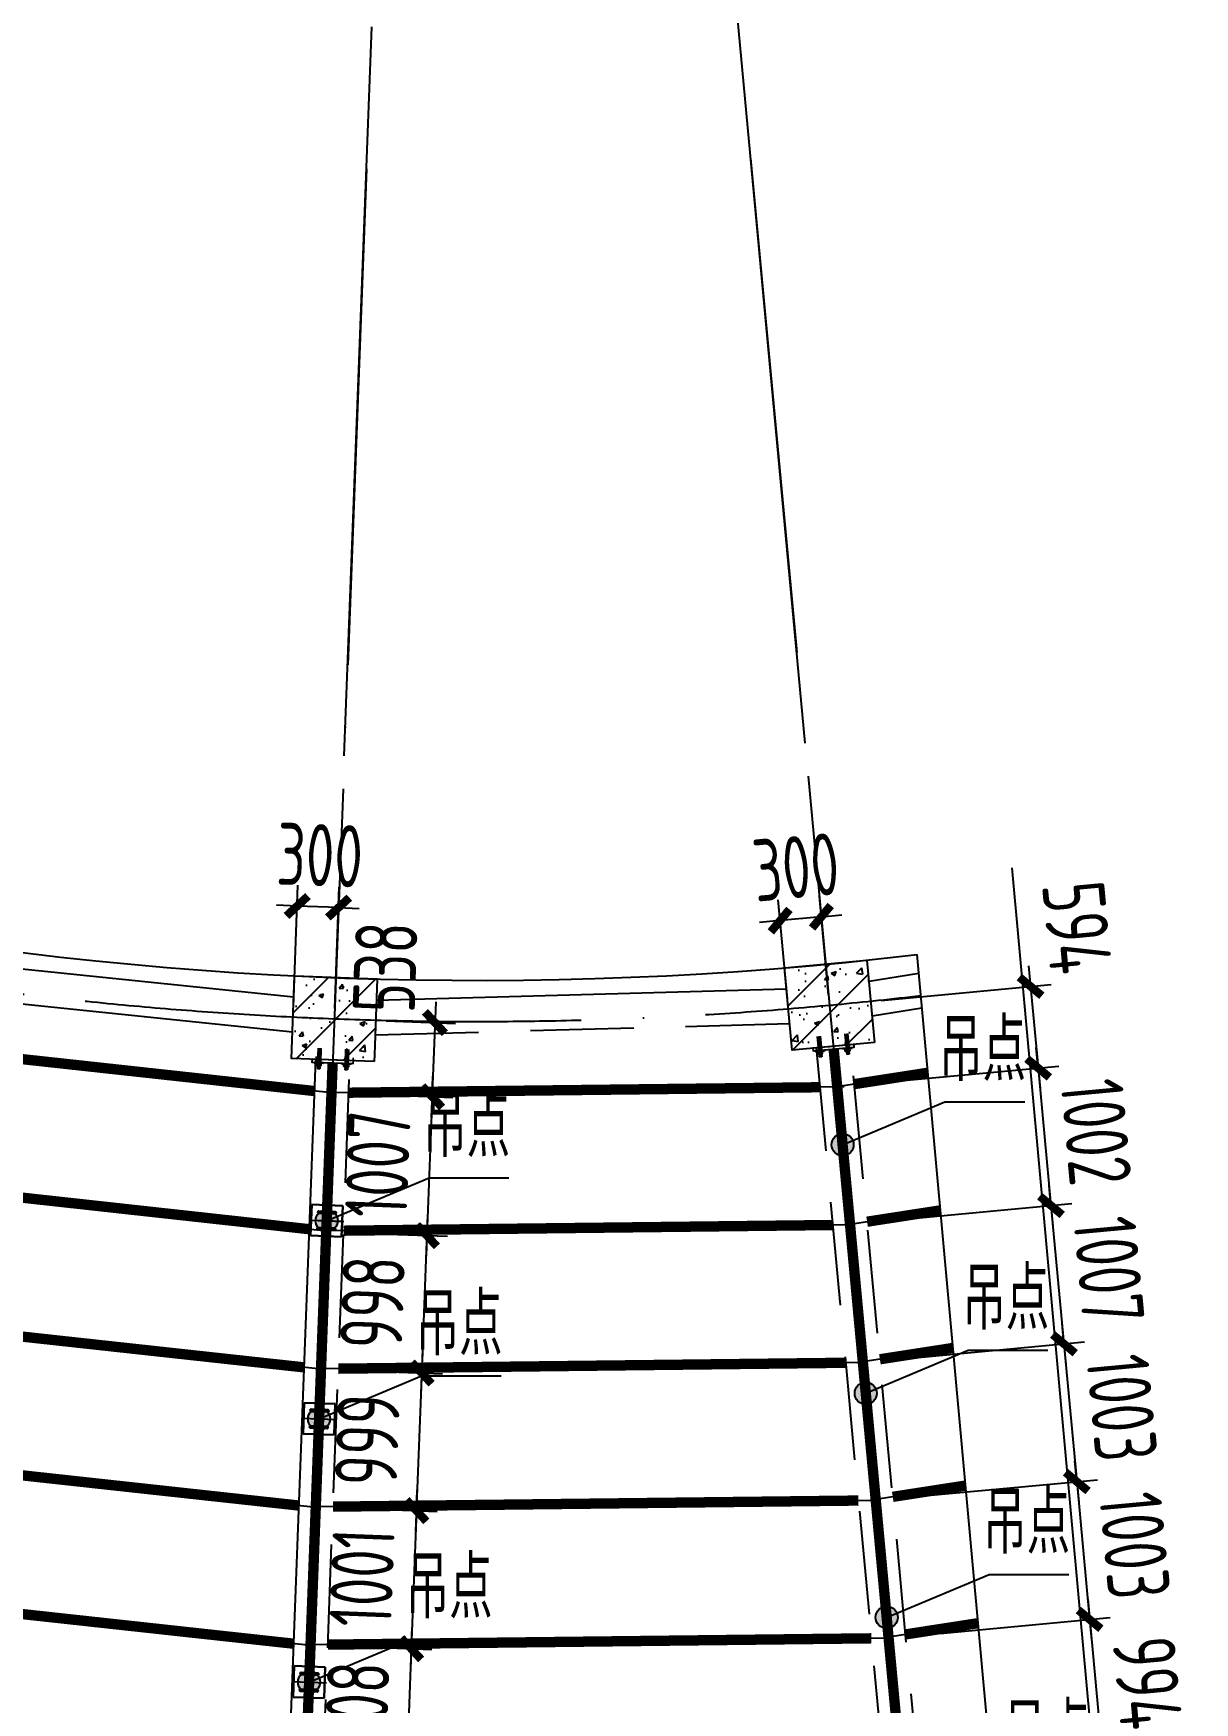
# Model space of a CAD drawing. Extents: x -803796 to -501762, y -1479216 to -846035.
# Drawn here: x -567521 to -559105, y -1012552 to -1000449 of the extents above; entities that cross this region are included whole.
import ezdxf

# ---------------------------------------------------------------- set-up
doc = ezdxf.new("R2010")
doc.units = 0
doc.header["$LTSCALE"] = 1500
for name, pattern in [('CENTER', [2, 1.25, -0.25, 0.25, -0.25]), ('HIDDEN2', [0.1875, 0.125, -0.0625]), ('XREF-GRID-04区$0$ACAD_ISO04W100', [30, 24, -3, 0, -3])]:
    doc.linetypes.add(name, pattern=pattern)
doc.layers.get('0').update_dxf_attribs({"linetype": 'CONTINUOUS'})
doc.layers.get('Defpoints').update_dxf_attribs({"linetype": 'CONTINUOUS'})
for name, color, linetype in [('AR-INT DECO', 140, 'CONTINUOUS'), ('C18', 4, 'CENTER'), ('COLUMN', 1, 'CONTINUOUS'), ('DIM', 3, 'CONTINUOUS'), ('HATCH', 254, 'CONTINUOUS'), ('L18', 6, 'CONTINUOUS'), ('L25', 7, 'CONTINUOUS'), ('M3', 2, 'CONTINUOUS'), ('P-WALL-ORIG', 6, 'CONTINUOUS'), ('STPM_SBEAM_THICK', 2, 'CONTINUOUS'), ('struc', 161, 'CONTINUOUS'), ('STRUC-1', 221, 'CONTINUOUS'), ('TEXT', 7, 'CONTINUOUS'), ('XREF-GRID-04区$0$A-DOTE', 14, 'XREF-GRID-04区$0$ACAD_ISO04W100'), ('XREF-GRID-04区$0$AXIS', 3, 'CONTINUOUS')]:
    doc.layers.add(name, color=color, linetype=linetype)
doc.layers.add('点画线', color=1, linetype='CENTER', lineweight=13)
doc.layers.add('粗实线', color=7, linetype='CONTINUOUS', lineweight=30)
doc.styles.add('TSSD_Dimension', font='Tssdeng.shx', dxfattribs={"width": 0.7, "bigfont": 'hztxt.shx'})
doc.styles.add('TSSD_Label', font='tj03-romans1.shx', dxfattribs={"width": 0.7, "bigfont": 'hztxt.shx'})
doc.dimstyles.new('TSSD_150_150', dxfattribs={"dimtxt": 450, "dimasz": 150, "dimexe": 150, "dimexo": 375, "dimgap": 150, "dimtad": 1, "dimdec": 0, "dimzin": 0, "dimdsep": 46, "dimtxsty": 'TSSD_Dimension', "dimblk": 'ARCHTICK', "dimblk1": 'ARCHTICK', "dimblk2": 'ARCHTICK', "dimcen": 0, "dimdle": 150, "dimclrt": 7, "dimadec": 0, "dimazin": 0, "dimtfac": 1, "dimtdec": 0, "dimtix": 1, "dimtmove": 2, "dimatfit": 3, "dimfxl": 1, "dimtolj": 1, "dimtzin": 0, "dimarcsym": 0})
pattern_1 = [(50, (-410620.32, -1138204.07), (358.6301, -31.37607), [37.5, -412.5]), (355, (-410620.32, -1138204.07), (-69.3757, 376.0961), [30, -330]), (100.4514, (-410590.44, -1138206.7), (289.2547, 344.7198), [31.8701, -350.57106]), (46.1842, (-410620.32, -1138104.07), (533.6205, -82.7595), [56.25, -618.75]), (96.6356, (-410575.85, -1138110.97), (467.3314, 487.059), [47.8051, -525.8565]), (351.1842, (-410620.3, -1138104.07), (467.331, 487.0593), [45, -495]), (21, (-410570.32, -1138129.07), (298.45353, -201.30945), [37.5, -412.5]), (326, (-410570.32, -1138129.07), (121.65767, 362.575), [30, -330]), (71.4514, (-410545.45, -1138145.85), (420.1113, 161.26525), [31.8701, -350.57106]), (37.5, (-410620.32, -1138204.07), (6.07993, 166.44693), [0, -326, 0, -335, 0, -331.25]), (7.5, (-410620.32, -1138204.07), (131.53477, 197.20586), [0, -191, 0, -318.5, 0, -126.25]), (327.5, (-410731.82, -1138204.07), (266.91122, -11.27744), [0, -125, 0, -390, 0, -517.5]), (317.5, (-410781.82, -1138204.07), (291.59308, 50.0525), [0, -162.5, 0, -259, 0, -367.5]), (45, (-410620.32, -1138204.07), (-176.7767, 176.7767), [])]

# ---------------------------------------------------------------- blocks, each defined once
blk = doc.blocks.new('A$C47E14B26')
at = {"layer": '点画线'}
for p, q in [((358, 912), (358, -1338)), ((1483, -213), (-767, -213))]:
    blk.add_line(p, q, dxfattribs=at)
at = {"layer": '粗实线'}
for p, q in [((-767, 912), (1483, 912)), ((-767, 912), (-767, -1338)), ((-317, -813), (-317, 387)), ((-167, -813), (-167, 387)), ((883, -813), (883, 387)), ((1033, 387), (1033, -813)), ((1483, 912), (1483, -1338)), ((-767, -1338), (1483, -1338))]:
    blk.add_line(p, q, dxfattribs=at)
for centre, start, end in [((-242, 387), 0, 180), ((958, 387), 0, 180), ((-242, -813), 180, 0), ((958, -813), 180, 0)]:
    blk.add_arc(centre, 75, start, end, dxfattribs=at)
blk = doc.blocks.new('_ArchTick')
at = {"color": 0, "linetype": 'ByBlock', "const_width": 0.4}
blk.add_lwpolyline([(-0.5, -0.5), (0.5, 0.5)], dxfattribs=at)
blk = doc.blocks.new('*D230')
at = {"layer": 'Defpoints', "color": 0, "transparency": 16777216}
for p in [(-561751, -1007495), (-560239, -1007951), (-561696, -1008087)]:
    blk.add_point(p, dxfattribs=at)
at = {"layer": 'DIM', "color": 0, "lineweight": -2, "transparency": 16777216}
for p, q in [((-560308, -1007210), (-560225, -1008100)), ((-561377, -1007460), (-560145, -1007345)), ((-561322, -1008052), (-560089, -1007937))]:
    blk.add_line(p, q, dxfattribs=at)
at = {"layer": 'DIM', "color": 0, "lineweight": -2, "transparency": 16777216, "xscale": 150, "yscale": 150, "zscale": 150}
for p, rotation in [((-560294, -1007359), 95.32624458587313), ((-560239, -1007951), 275.3262445858731)]:
    blk.add_blockref('_ArchTick', p, dxfattribs=dict(at, rotation=rotation))
at = {"layer": 'DIM', "color": 7, "transparency": 16777216, "insert": (-559957, -1006933), "char_height": 450, "attachment_point": 5, "rotation": 275.3262, "style": 'TSSD_Dimension'}
blk.add_mtext('\\A1;594', dxfattribs=at)
blk = doc.blocks.new('*D231')
at = {"layer": 'Defpoints', "color": 0, "transparency": 16777216}
for p in [(-561696, -1008087), (-560146, -1008948), (-561603, -1009084)]:
    blk.add_point(p, dxfattribs=at)
at = {"layer": 'DIM', "color": 0, "lineweight": -2, "transparency": 16777216}
for p, q in [((-560239, -1007951), (-560253, -1007801)), ((-561322, -1008052), (-560089, -1007937)), ((-560239, -1007951), (-560146, -1008948)), ((-561229, -1009049), (-559996, -1008934)), ((-560146, -1008948), (-560132, -1009098))]:
    blk.add_line(p, q, dxfattribs=at)
at = {"layer": 'DIM', "color": 0, "lineweight": -2, "transparency": 16777216, "xscale": 150, "yscale": 150, "zscale": 150}
for p, rotation in [((-560239, -1007951), 275.3262445872418), ((-560146, -1008948), 95.32624458724179)]:
    blk.add_blockref('_ArchTick', p, dxfattribs=dict(at, rotation=rotation))
at = {"layer": 'DIM', "color": 7, "transparency": 16777216, "insert": (-559819, -1008415), "char_height": 450, "attachment_point": 5, "rotation": 275.3262, "style": 'TSSD_Dimension'}
blk.add_mtext('\\A1;1002', dxfattribs=at)
blk = doc.blocks.new('*D232')
at = {"layer": 'Defpoints', "color": 0, "transparency": 16777216}
for p in [(-561603, -1009084), (-560052, -1009951), (-561509, -1010086)]:
    blk.add_point(p, dxfattribs=at)
at = {"layer": 'DIM', "color": 0, "lineweight": -2, "transparency": 16777216}
for p, q in [((-560146, -1008948), (-560160, -1008799)), ((-561229, -1009049), (-559996, -1008934)), ((-560146, -1008948), (-560052, -1009951)), ((-561136, -1010052), (-559903, -1009937)), ((-560052, -1009951), (-560038, -1010100))]:
    blk.add_line(p, q, dxfattribs=at)
at = {"layer": 'DIM', "color": 0, "lineweight": -2, "transparency": 16777216, "xscale": 150, "yscale": 150, "zscale": 150}
for p, rotation in [((-560146, -1008948), 275.3262445872418), ((-560052, -1009951), 95.32624458724179)]:
    blk.add_blockref('_ArchTick', p, dxfattribs=dict(at, rotation=rotation))
at = {"layer": 'DIM', "color": 7, "transparency": 16777216, "insert": (-559726, -1009415), "char_height": 450, "attachment_point": 5, "rotation": 275.3262, "style": 'TSSD_Dimension'}
blk.add_mtext('\\A1;1007', dxfattribs=at)
blk = doc.blocks.new('*D233')
at = {"layer": 'Defpoints', "color": 0, "transparency": 16777216}
for p in [(-561509, -1010086), (-559959, -1010950), (-561416, -1011085)]:
    blk.add_point(p, dxfattribs=at)
at = {"layer": 'DIM', "color": 0, "lineweight": -2, "transparency": 16777216}
for p, q in [((-560052, -1009951), (-560066, -1009801)), ((-561136, -1010052), (-559903, -1009937)), ((-560052, -1009951), (-559959, -1010950)), ((-561043, -1011051), (-559810, -1010936)), ((-559959, -1010950), (-559945, -1011099))]:
    blk.add_line(p, q, dxfattribs=at)
at = {"layer": 'DIM', "color": 0, "lineweight": -2, "transparency": 16777216, "xscale": 150, "yscale": 150, "zscale": 150}
for p, rotation in [((-560052, -1009951), 275.3262445872418), ((-559959, -1010950), 95.32624458724179)]:
    blk.add_blockref('_ArchTick', p, dxfattribs=dict(at, rotation=rotation))
at = {"layer": 'DIM', "color": 7, "transparency": 16777216, "insert": (-559632, -1010415), "char_height": 450, "attachment_point": 5, "rotation": 275.3262, "style": 'TSSD_Dimension'}
blk.add_mtext('\\A1;1003', dxfattribs=at)
blk = doc.blocks.new('*D234')
at = {"layer": 'Defpoints', "color": 0, "transparency": 16777216}
for p in [(-561416, -1011085), (-559866, -1011949), (-561323, -1012084)]:
    blk.add_point(p, dxfattribs=at)
at = {"layer": 'DIM', "color": 0, "lineweight": -2, "transparency": 16777216}
for p, q in [((-559959, -1010950), (-559973, -1010800)), ((-561043, -1011051), (-559810, -1010936)), ((-559959, -1010950), (-559866, -1011949)), ((-560949, -1012050), (-559717, -1011935)), ((-559866, -1011949), (-559852, -1012098))]:
    blk.add_line(p, q, dxfattribs=at)
at = {"layer": 'DIM', "color": 0, "lineweight": -2, "transparency": 16777216, "xscale": 150, "yscale": 150, "zscale": 150}
for p, rotation in [((-559959, -1010950), 275.3262445872418), ((-559866, -1011949), 95.32624458724179)]:
    blk.add_blockref('_ArchTick', p, dxfattribs=dict(at, rotation=rotation))
at = {"layer": 'DIM', "color": 7, "transparency": 16777216, "insert": (-559539, -1011414), "char_height": 450, "attachment_point": 5, "rotation": 275.3262, "style": 'TSSD_Dimension'}
blk.add_mtext('\\A1;1003', dxfattribs=at)
blk = doc.blocks.new('*D235')
at = {"layer": 'Defpoints', "color": 0, "transparency": 16777216}
for p in [(-561323, -1012084), (-559774, -1012938), (-561231, -1013074)]:
    blk.add_point(p, dxfattribs=at)
at = {"layer": 'DIM', "color": 0, "lineweight": -2, "transparency": 16777216}
for p, q in [((-559880, -1011799), (-559760, -1013088)), ((-560949, -1012050), (-559717, -1011935)), ((-560857, -1013039), (-559624, -1012924))]:
    blk.add_line(p, q, dxfattribs=at)
at = {"layer": 'DIM', "color": 0, "lineweight": -2, "transparency": 16777216, "xscale": 150, "yscale": 150, "zscale": 150}
for p, rotation in [((-559866, -1011949), 95.32624458724179), ((-559774, -1012938), 275.3262445872418)]:
    blk.add_blockref('_ArchTick', p, dxfattribs=dict(at, rotation=rotation))
at = {"layer": 'DIM', "color": 7, "transparency": 16777216, "insert": (-559447, -1012409), "char_height": 450, "attachment_point": 5, "rotation": 275.3262, "style": 'TSSD_Dimension'}
blk.add_mtext('\\A1;994', dxfattribs=at)
blk = doc.blocks.new('*D238')
at = {"layer": 'Defpoints', "color": 0, "transparency": 16777216}
for p in [(-565340, -1007593), (-565360, -1008131), (-564631, -1008159)]:
    blk.add_point(p, dxfattribs=at)
at = {"layer": 'DIM', "color": 0, "lineweight": -2, "transparency": 16777216}
for p, q in [((-564605, -1007471), (-564637, -1008309)), ((-564965, -1007608), (-564461, -1007627)), ((-564986, -1008145), (-564481, -1008164))]:
    blk.add_line(p, q, dxfattribs=at)
at = {"layer": 'DIM', "color": 0, "lineweight": -2, "transparency": 16777216, "xscale": 150, "yscale": 150, "zscale": 150}
for p, rotation in [((-564611, -1007621), 87.82624508633671), ((-564631, -1008159), 267.8262450863367)]:
    blk.add_blockref('_ArchTick', p, dxfattribs=dict(at, rotation=rotation))
at = {"layer": 'DIM', "color": 7, "transparency": 16777216, "insert": (-564971, -1007220), "char_height": 450, "attachment_point": 5, "rotation": 87.8262, "style": 'TSSD_Dimension'}
blk.add_mtext('\\A1;538', dxfattribs=at)
blk = doc.blocks.new('*D239')
at = {"layer": 'Defpoints', "color": 0, "transparency": 16777216}
for p in [(-565360, -1008131), (-565399, -1009138), (-564669, -1009166)]:
    blk.add_point(p, dxfattribs=at)
at = {"layer": 'DIM', "color": 0, "lineweight": -2, "transparency": 16777216}
for p, q in [((-564631, -1008159), (-564625, -1008009)), ((-564986, -1008145), (-564481, -1008164)), ((-564631, -1008159), (-564669, -1009166)), ((-565024, -1009152), (-564519, -1009171)), ((-564669, -1009166), (-564675, -1009315))]:
    blk.add_line(p, q, dxfattribs=at)
at = {"layer": 'DIM', "color": 0, "lineweight": -2, "transparency": 16777216, "xscale": 150, "yscale": 150, "zscale": 150}
for p, rotation in [((-564631, -1008159), 267.8262450816708), ((-564669, -1009166), 87.82624508167075)]:
    blk.add_blockref('_ArchTick', p, dxfattribs=dict(at, rotation=rotation))
at = {"layer": 'DIM', "color": 7, "transparency": 16777216, "insert": (-565025, -1008648), "char_height": 450, "attachment_point": 5, "rotation": 87.8262, "style": 'TSSD_Dimension'}
blk.add_mtext('\\A1;1007', dxfattribs=at)
blk = doc.blocks.new('*D240')
at = {"layer": 'Defpoints', "color": 0, "transparency": 16777216}
for p in [(-565399, -1009138), (-565436, -1010135), (-564707, -1010162)]:
    blk.add_point(p, dxfattribs=at)
at = {"layer": 'DIM', "color": 0, "lineweight": -2, "transparency": 16777216}
for p, q in [((-564664, -1009016), (-564713, -1010312)), ((-565024, -1009152), (-564519, -1009171)), ((-565062, -1010149), (-564557, -1010168))]:
    blk.add_line(p, q, dxfattribs=at)
at = {"layer": 'DIM', "color": 0, "lineweight": -2, "transparency": 16777216, "xscale": 150, "yscale": 150, "zscale": 150}
for p, rotation in [((-564669, -1009166), 87.8262450816708), ((-564707, -1010162), 267.8262450816708)]:
    blk.add_blockref('_ArchTick', p, dxfattribs=dict(at, rotation=rotation))
at = {"layer": 'DIM', "color": 7, "transparency": 16777216, "insert": (-565063, -1009650), "char_height": 450, "attachment_point": 5, "rotation": 87.8262, "style": 'TSSD_Dimension'}
blk.add_mtext('\\A1;998', dxfattribs=at)
blk = doc.blocks.new('*D241')
at = {"layer": 'Defpoints', "color": 0, "transparency": 16777216}
for p in [(-565436, -1010135), (-565474, -1011133), (-564745, -1011160)]:
    blk.add_point(p, dxfattribs=at)
at = {"layer": 'DIM', "color": 0, "lineweight": -2, "transparency": 16777216}
for p, q in [((-564702, -1010012), (-564751, -1011310)), ((-565062, -1010149), (-564557, -1010168)), ((-565100, -1011147), (-564595, -1011166))]:
    blk.add_line(p, q, dxfattribs=at)
at = {"layer": 'DIM', "color": 0, "lineweight": -2, "transparency": 16777216, "xscale": 150, "yscale": 150, "zscale": 150}
for p, rotation in [((-564707, -1010162), 87.8262450816708), ((-564745, -1011160), 267.8262450816708)]:
    blk.add_blockref('_ArchTick', p, dxfattribs=dict(at, rotation=rotation))
at = {"layer": 'DIM', "color": 7, "transparency": 16777216, "insert": (-565101, -1010647), "char_height": 450, "attachment_point": 5, "rotation": 87.8262, "style": 'TSSD_Dimension'}
blk.add_mtext('\\A1;999', dxfattribs=at)
blk = doc.blocks.new('*D242')
at = {"layer": 'Defpoints', "color": 0, "transparency": 16777216}
for p in [(-565474, -1011133), (-565512, -1012133), (-564783, -1012161)]:
    blk.add_point(p, dxfattribs=at)
at = {"layer": 'DIM', "color": 0, "lineweight": -2, "transparency": 16777216}
for p, q in [((-564745, -1011160), (-564739, -1011010)), ((-565100, -1011147), (-564595, -1011166)), ((-564745, -1011160), (-564783, -1012161)), ((-565138, -1012147), (-564633, -1012167)), ((-564783, -1012161), (-564789, -1012311))]:
    blk.add_line(p, q, dxfattribs=at)
at = {"layer": 'DIM', "color": 0, "lineweight": -2, "transparency": 16777216, "xscale": 150, "yscale": 150, "zscale": 150}
for p, rotation in [((-564745, -1011160), 267.8262450816708), ((-564783, -1012161), 87.82624508167075)]:
    blk.add_blockref('_ArchTick', p, dxfattribs=dict(at, rotation=rotation))
at = {"layer": 'DIM', "color": 7, "transparency": 16777216, "insert": (-565139, -1011646), "char_height": 450, "attachment_point": 5, "rotation": 87.8262, "style": 'TSSD_Dimension'}
blk.add_mtext('\\A1;1001', dxfattribs=at)
blk = doc.blocks.new('*D243')
at = {"layer": 'Defpoints', "color": 0, "transparency": 16777216}
for p in [(-565512, -1012133), (-565551, -1013140), (-564821, -1013168)]:
    blk.add_point(p, dxfattribs=at)
at = {"layer": 'DIM', "color": 0, "lineweight": -2, "transparency": 16777216}
for p, q in [((-564783, -1012161), (-564777, -1012011)), ((-565138, -1012147), (-564633, -1012167)), ((-564783, -1012161), (-564821, -1013168)), ((-565176, -1013154), (-564671, -1013173)), ((-564821, -1013168), (-564827, -1013318))]:
    blk.add_line(p, q, dxfattribs=at)
at = {"layer": 'DIM', "color": 0, "lineweight": -2, "transparency": 16777216, "xscale": 150, "yscale": 150, "zscale": 150}
for p, rotation in [((-564783, -1012161), 267.8262450816708), ((-564821, -1013168), 87.82624508167075)]:
    blk.add_blockref('_ArchTick', p, dxfattribs=dict(at, rotation=rotation))
at = {"layer": 'DIM', "color": 7, "transparency": 16777216, "insert": (-565177, -1012650), "char_height": 450, "attachment_point": 5, "rotation": 87.8262, "style": 'TSSD_Dimension'}
blk.add_mtext('\\A1;1008', dxfattribs=at)
blk = doc.blocks.new('gdf')
h = blk.add_hatch(color=4)
edge = h.paths.add_edge_path()
edge.add_arc((75802667.5, 175120681), 80, 0, 360)
at = {"color": 4}
blk.add_circle((75802667.5, 175120681), 80, dxfattribs=at)
blk = doc.blocks.new('LMM12A')
at = {"layer": 'L18'}
for p, q in [((0, 7.8), (0, -7.8)), ((9.8, 10.4), (1, 10.4)), ((9.8, 5.2), (1, 5.2)), ((10.8, 7.8), (10.8, -7.8)), ((9.8, -5.2), (1, -5.2)), ((9.8, -10.4), (1, -10.4))]:
    blk.add_line(p, q, dxfattribs=at)
for centre, radius, start, end in [((3.7, 7.8), 3.74, 136, 224), ((13.4, 0), 13.4, 157.15841, 202.84159), ((7.1, 7.8), 3.74, 316, 44), ((-2.6, 0), 13.4, 337.15841, 22.84159), ((3.7, -7.8), 3.74, 136, 224), ((7.1, -7.8), 3.74, 316, 44)]:
    blk.add_arc(centre, radius, start, end, dxfattribs=at)
blk = doc.blocks.new('A$C40232FC0')
blk.add_lwpolyline([(0, 82), (300, 82), (300, 102), (0, 102)], close=True)
at = {"layer": 'C18'}
for p, q in [((50, 0), (50, 145)), ((250, 0), (250, 145))]:
    blk.add_line(p, q, dxfattribs=at)
at = {"layer": 'L18'}
for p, q in [((41, 127), (41, 149)), ((41, 149), (59, 149)), ((45, 128), (45, 149)), ((55, 128), (55, 149)), ((59, 127), (59, 149)), ((241, 127), (241, 149)), ((241, 149), (259, 149)), ((245, 128), (245, 149)), ((255, 128), (255, 149)), ((259, 127), (259, 149)), ((39, 0), (39, 102)), ((43, 0), (43, 102)), ((57, 0), (57, 102)), ((60, 0), (60, 102)), ((239, 0), (239, 102)), ((243, 0), (243, 102)), ((257, 0), (257, 102)), ((260, 0), (260, 102))]:
    blk.add_line(p, q, dxfattribs=at)
at = {"layer": 'L25'}
for p, q in [((17, 102), (17, 110)), ((17, 110), (83, 110)), ((83, 102), (17, 102)), ((83, 110), (83, 102)), ((217, 102), (217, 110)), ((217, 110), (283, 110)), ((283, 102), (217, 102)), ((283, 110), (283, 102))]:
    blk.add_line(p, q, dxfattribs=at)
at = {"layer": 'L18', "extrusion": (0, 0, -1), "xscale": 1.666666666686069, "yscale": 1.666666666686069, "zscale": -1.666666666666666, "rotation": 90}
for p in [(-50, 110), (-250, 110)]:
    blk.add_blockref('LMM12A', p, dxfattribs=at)
blk = doc.blocks.new('*D658')
at = {"layer": 'Defpoints', "color": 0, "transparency": 16777216}
for p in [(-565609, -1006776), (-565651, -1007882), (-565351, -1007893)]:
    blk.add_point(p, dxfattribs=at)
at = {"layer": 'DIM', "color": 0, "lineweight": -2, "transparency": 16777216}
for p, q in [((-565637, -1007507), (-565604, -1006626)), ((-565337, -1007519), (-565304, -1006637)), ((-565609, -1006776), (-565759, -1006770)), ((-565309, -1006787), (-565609, -1006776)), ((-565309, -1006787), (-565160, -1006793))]:
    blk.add_line(p, q, dxfattribs=at)
at = {"layer": 'DIM', "color": 0, "lineweight": -2, "transparency": 16777216, "xscale": 150, "yscale": 150, "zscale": 150}
for p, rotation in [((-565609, -1006776), 357.8262440948013), ((-565309, -1006787), 177.8262440948014)]:
    blk.add_blockref('_ArchTick', p, dxfattribs=dict(at, rotation=rotation))
at = {"layer": 'DIM', "color": 7, "transparency": 16777216, "insert": (-565445, -1006407), "char_height": 450, "attachment_point": 5, "rotation": 357.8262, "style": 'TSSD_Dimension'}
blk.add_mtext('\\A1;300', dxfattribs=at)
blk = doc.blocks.new('*D659')
at = {"layer": 'Defpoints', "color": 0, "transparency": 16777216}
for p in [(-562109, -1006882), (-562022, -1007821), (-561723, -1007793)]:
    blk.add_point(p, dxfattribs=at)
at = {"layer": 'DIM', "color": 0, "lineweight": -2, "transparency": 16777216}
for p, q in [((-562056, -1007448), (-562123, -1006732)), ((-561758, -1007420), (-561824, -1006705)), ((-562109, -1006882), (-562259, -1006896)), ((-561810, -1006854), (-562109, -1006882)), ((-561810, -1006854), (-561661, -1006840))]:
    blk.add_line(p, q, dxfattribs=at)
at = {"layer": 'DIM', "color": 0, "lineweight": -2, "transparency": 16777216, "xscale": 150, "yscale": 150, "zscale": 150}
for p, rotation in [((-562109, -1006882), 5.326248297990643), ((-561810, -1006854), 185.3262482979906)]:
    blk.add_blockref('_ArchTick', p, dxfattribs=dict(at, rotation=rotation))
at = {"layer": 'DIM', "color": 7, "transparency": 16777216, "insert": (-561995, -1006494), "char_height": 450, "attachment_point": 5, "rotation": 5.3262, "style": 'TSSD_Dimension'}
blk.add_mtext('\\A1;300', dxfattribs=at)

msp = doc.modelspace()

# ---------------------------------------------------------------- hatches: boundary and pattern name
at = {"layer": 'HATCH'}
h = msp.add_hatch(dxfattribs=at)
h.set_pattern_fill('ARMORED', color=256, scale=50, style=0)
h.set_pattern_definition(pattern_1)
h.paths.add_polyline_path([(-561424.2, -1007765.6), (-562021.6, -1007821.3), (-562077.3, -1007223.9), (-561479.9, -1007168.2), (-561428.8, -1007715.8)])
h = msp.add_hatch(dxfattribs=at)
h.set_pattern_fill('ARMORED', color=256, scale=50, style=0)
h.set_pattern_definition(pattern_1)
h.paths.add_polyline_path([(-565051.6, -1007904.6), (-565651.2, -1007881.9), (-565628.4, -1007282.3), (-565028.9, -1007305.1), (-565049.7, -1007854.7)])

# ---------------------------------------------------------------- linework, layer by layer
at = {"layer": 'AR-INT DECO'}
for p, q in [((-559597.8, -1015577.4), (-560426.4, -1006498.8)), ((-560344, -1015568.2), (-561117, -1007128.4))]:
    msp.add_line(p, q, dxfattribs=at)
at = {"layer": 'COLUMN'}
for points in [[(-561424.2, -1007765.6), (-562021.6, -1007821.3), (-562077.3, -1007223.9), (-561479.9, -1007168.2), (-561428.8, -1007715.8)], [(-565051.6, -1007904.6), (-565651.2, -1007881.9), (-565628.4, -1007282.3), (-565028.9, -1007305.1), (-565049.7, -1007854.7)]]:
    msp.add_lwpolyline(points, close=True, dxfattribs=at)
at = {"layer": 'M3'}
msp.add_line((-565051.6, -1007904.6), (-565651.2, -1007881.9), dxfattribs=at)
at = {"layer": 'P-WALL-ORIG', "color": 4}
msp.add_arc((-564298.1, -980164.9), 27150.5, 241.75571, 276.72862, dxfattribs=at)
at = {"layer": 'STPM_SBEAM_THICK', "color": 4, "const_width": 75}
for points in [[(-568874.1, -1007747.4), (-565485, -1008117.5)], [(-565352.2, -1007913.2), (-565601, -1014468.5)], [(-561820.8, -1008090), (-565235.3, -1008129.7)], [(-569054.4, -1008731), (-565523, -1009119.3)], [(-561727.7, -1009089), (-565273.3, -1009130.2)], [(-569210.8, -1009722.5), (-565561.1, -1010121.1)], [(-561634.5, -1010087.9), (-565311.2, -1010130.7)], [(-569379.1, -1010710.1), (-565601.5, -1011122.6)], [(-561541.4, -1011086.9), (-565349.2, -1011131.2)], [(-569547.5, -1011697.6), (-565637.1, -1012124.7)], [(-561448.3, -1012085.9), (-565387.2, -1012131.7)]]:
    msp.add_lwpolyline(points, dxfattribs=at)
at = {"layer": 'STPM_SBEAM_THICK', "color": 6, "const_width": 75}
for points in [[(-561721, -1007813.3), (-561112.1, -1014345)], [(-561571.8, -1008067.5), (-561038.5, -1007984.9)], [(-561478.8, -1009065), (-560947.1, -1008982.7)], [(-561385.8, -1010062.5), (-560855.7, -1009980.4)], [(-561292.8, -1011060), (-560764.4, -1010978.2)], [(-561199.8, -1012057.5), (-560673, -1011976)]]:
    msp.add_lwpolyline(points, dxfattribs=at)
at = {"layer": 'struc', "linetype": 'ByBlock'}
for p, q in [((-565634.8, -1007437.2), (-568590.6, -1007130.5)), ((-561104.5, -1007264.9), (-561464.7, -1007322.4)), ((-568634.1, -1007377.4), (-565643.5, -1007687.7)), ((-562062.1, -1007378.2), (-565035.2, -1007460)), ((-565476.3, -1007889), (-565726.7, -1014484.2))]:
    msp.add_line(p, q, dxfattribs=at)
at = {"layer": 'STRUC-1', "linetype": 'HIDDEN2', "ltscale": 4}
for p, q in [((-561442.8, -1007572.1), (-561081.6, -1007514.4)), ((-565043.9, -1007710.4), (-562040.3, -1007627.7)), ((-561847.4, -1007804.2), (-561243.1, -1014286.9)), ((-560985.7, -1014354.2), (-561598.4, -1007782.7)), ((-565473.4, -1014403.3), (-565226.5, -1007897.6))]:
    msp.add_line(p, q, dxfattribs=at)
at = {"layer": 'TEXT', "color": 4}
for p, q in [((-565360.4, -1008131.1), (-568998.6, -1007733.8)), ((-561645.9, -1008087.9), (-565360.4, -1008131.1)), ((-565398.5, -1009132.9), (-569166.9, -1008721.4)), ((-561634.3, -1009087.9), (-565398.4, -1009131.6)), ((-565436.5, -1010134.7), (-569335.3, -1009708.9)), ((-561509.1, -1010086.5), (-565436.4, -1010132.1)), ((-565474.5, -1011136.5), (-569503.6, -1010696.5)), ((-561416, -1011085.5), (-565474.4, -1011132.7)), ((-561322.8, -1012084.5), (-565512.3, -1012133.2))]:
    msp.add_line(p, q, dxfattribs=at)
at = {"layer": 'TEXT'}
for p, q in [((-561038.5, -1007984.9), (-561695.6, -1008086.6)), ((-561656.4, -1008506.6), (-560914.3, -1008194.8)), ((-560914.3, -1008194.8), (-560336.7, -1008194.8)), ((-565395.6, -1009057.9), (-564653.5, -1008746.1)), ((-564653.5, -1008746.1), (-564075.9, -1008746.1)), ((-565520.5, -1009053.2), (-565270.7, -1009062.7)), ((-560947.1, -1008982.7), (-561602.6, -1009084.1)), ((-560855.7, -1009980.4), (-561509.6, -1010081.7)), ((-561488.3, -1010309.5), (-560746.2, -1009997.7)), ((-560746.2, -1009997.7), (-560168.6, -1009997.7)), ((-565450.2, -1010494.8), (-564708, -1010183)), ((-564708, -1010183), (-564130.5, -1010183)), ((-565575.1, -1010490), (-565325.2, -1010499.5)), ((-560764.4, -1010978.2), (-561416.6, -1011079.2)), ((-565512.5, -1012138.3), (-569671.9, -1011684.1)), ((-561336.9, -1011934.2), (-560594.7, -1011622.4)), ((-560594.7, -1011622.4), (-560017.2, -1011622.4)), ((-565522.6, -1012403.3), (-564780.4, -1012091.5)), ((-564780.4, -1012091.5), (-564202.9, -1012091.5)), ((-560673, -1011976), (-561323.6, -1012076.7)), ((-565647.5, -1012398.6), (-565397.7, -1012408))]:
    msp.add_line(p, q, dxfattribs=at)
at = {"layer": 'XREF-GRID-04区$0$A-DOTE', "ltscale": 0.1}
for p, q in [((-565106.1, -1001430.4), (-565651.1, -1015787.6)), ((-562323.3, -1001353.8), (-560989.6, -1015659.3))]:
    msp.add_line(p, q, dxfattribs=at)
msp.add_arc((-564298.8, -980163.2), 27450, 235.87047, 276.71351, dxfattribs=at)
at = {"layer": 'XREF-GRID-04区$0$AXIS'}
for p, q in [((-561927.9, -1005595), (-562419, -1000327.3)), ((-565267.7, -1005686.9), (-565067, -1000400.1))]:
    msp.add_line(p, q, dxfattribs=at)

# ---------------------------------------------------------------- block references
for p, rotation in [((-561581.2, -1007697.8), 185.3262260960646), ((-565198.4, -1007817), 177.8262440947319)]:
    msp.add_blockref('A$C40232FC0', p, dxfattribs=dict(rotation=rotation))
at = {"layer": 'AR-INT DECO'}
for p in [(-76364323.9, -176129187.6), (-76368063.1, -176129738.9), (-76364155.8, -176130990.5), (-76368117.7, -176131175.8), (-76364004.4, -176132615.2), (-76368190.1, -176133084.3)]:
    msp.add_blockref('gdf', p, dxfattribs=at)
at = {"layer": 'TEXT', "rotation": 267.8262450773003}
for p, xscale, yscale, zscale in [((-565372.9, -1009022.9), 0.0999999999999999, 0.0999999999999999, 0.0999999999999999), ((-565427.5, -1010459.8), 0.0999999999999998, 0.0999999999999998, 0.0999999999999998), ((-565499.9, -1012368.3), 0.0999999999999998, 0.0999999999999998, 0.0999999999999998)]:
    msp.add_blockref('A$C47E14B26', p, dxfattribs=dict(at, xscale=xscale, yscale=yscale, zscale=zscale))

# ---------------------------------------------------------------- texts
at = {"layer": 'TEXT', "style": 'TSSD_Label', "width": 0.7}
for p in [(-560956.7, -1008044.8), (-564695.9, -1008596.1), (-560788.6, -1009847.7), (-564750.4, -1010033), (-560637.1, -1011472.4), (-564822.9, -1011941.5), (-560494.2, -1013005.9)]:
    msp.add_text('吊点', height=450, dxfattribs=at).set_placement(p)

# ---------------------------------------------------------------- dimensions: what is measured, and where the dimension line sits
at = {"layer": 'DIM'}
for p1, p2, distance, picture, middle in [((-565351.4, -1007893.3), (-565651.2, -1007881.9), -1107, '*D658', (-565445.1, -1006406.6)), ((-561722.9, -1007793.4), (-562021.6, -1007821.3), -943.6, '*D659', (-561994.6, -1006494.5))]:
    dim = msp.add_aligned_dim(p1=p1, p2=p2, distance=distance, dimstyle='TSSD_150_150', dxfattribs=at)
    dim.commit()
    dim.dimension.update_dxf_attribs({"geometry": picture, "text_midpoint": middle})
for base, p1, p2, angle, picture, middle in [((-560238.8, -1007950.8), (-561750.7, -1007494.7), (-561695.6, -1008086.6), 275.32624, '*D230', (-559957.1, -1006932.6)), ((-564631.2, -1008158.8), (-565340, -1007593.5), (-565360.4, -1008131.1), 267.82625, '*D238', (-564970.8, -1007220.1))]:
    dim = msp.add_linear_dim(base=base, p1=p1, p2=p2, angle=angle, dimstyle='TSSD_150_150', dxfattribs=at)
    dim.commit()
    dim.dimension.update_dxf_attribs({"geometry": picture, "text_midpoint": middle, "dimtype": 161})
for base, p1, p2, angle, picture, middle in [((-560145.8, -1008948.3), (-561695.6, -1008086.6), (-561602.6, -1009084.1), 95.32624, '*D231', (-559818.9, -1008414.8)), ((-564669.3803, -1009165.5378), (-565360.4333, -1008131.1246), (-565398.6463, -1009137.8568), 87.82625, '*D239', (-565025.004, -1008647.9479)), ((-560052.4, -1009950.7), (-561602.6, -1009084.1), (-561509.1, -1010086.5), 95.32624, '*D232', (-559725.7, -1009414.7)), ((-564707.2, -1010162.4), (-565398.6, -1009137.9), (-565436.5, -1010134.7), 87.82625, '*D240', (-565063, -1009649.7)), ((-559959.2, -1010949.7), (-561509.1, -1010086.5), (-561416, -1011085.5), 95.32624, '*D233', (-559632.4, -1010415.4)), ((-564745.1, -1011160.3), (-565436.5, -1010134.7), (-565474.4, -1011132.7), 87.82625, '*D241', (-565100.9, -1010647.1)), ((-559866.1, -1011948.6), (-561416, -1011085.5), (-561322.8, -1012084.5), 95.32624, '*D234', (-559539.3, -1011414.3)), ((-564783.1, -1012160.8), (-565474.4, -1011132.7), (-565512.3, -1012133.2), 87.82625, '*D242', (-565138.8, -1011646.4)), ((-559773.8, -1012938.4), (-561322.8, -1012084.5), (-561230.6, -1013074.2), 95.32624, '*D235', (-559446.6, -1012408.7)), ((-564821.3, -1013167.8), (-565512.3, -1012133.2), (-565550.6, -1013140.1), 87.82625, '*D243', (-565176.9, -1012650.1))]:
    dim = msp.add_linear_dim(base=base, p1=p1, p2=p2, angle=angle, dimstyle='TSSD_150_150', dxfattribs=at)
    dim.commit()
    dim.dimension.update_dxf_attribs({"geometry": picture, "text_midpoint": middle})

doc.saveas('drawing.dxf')
